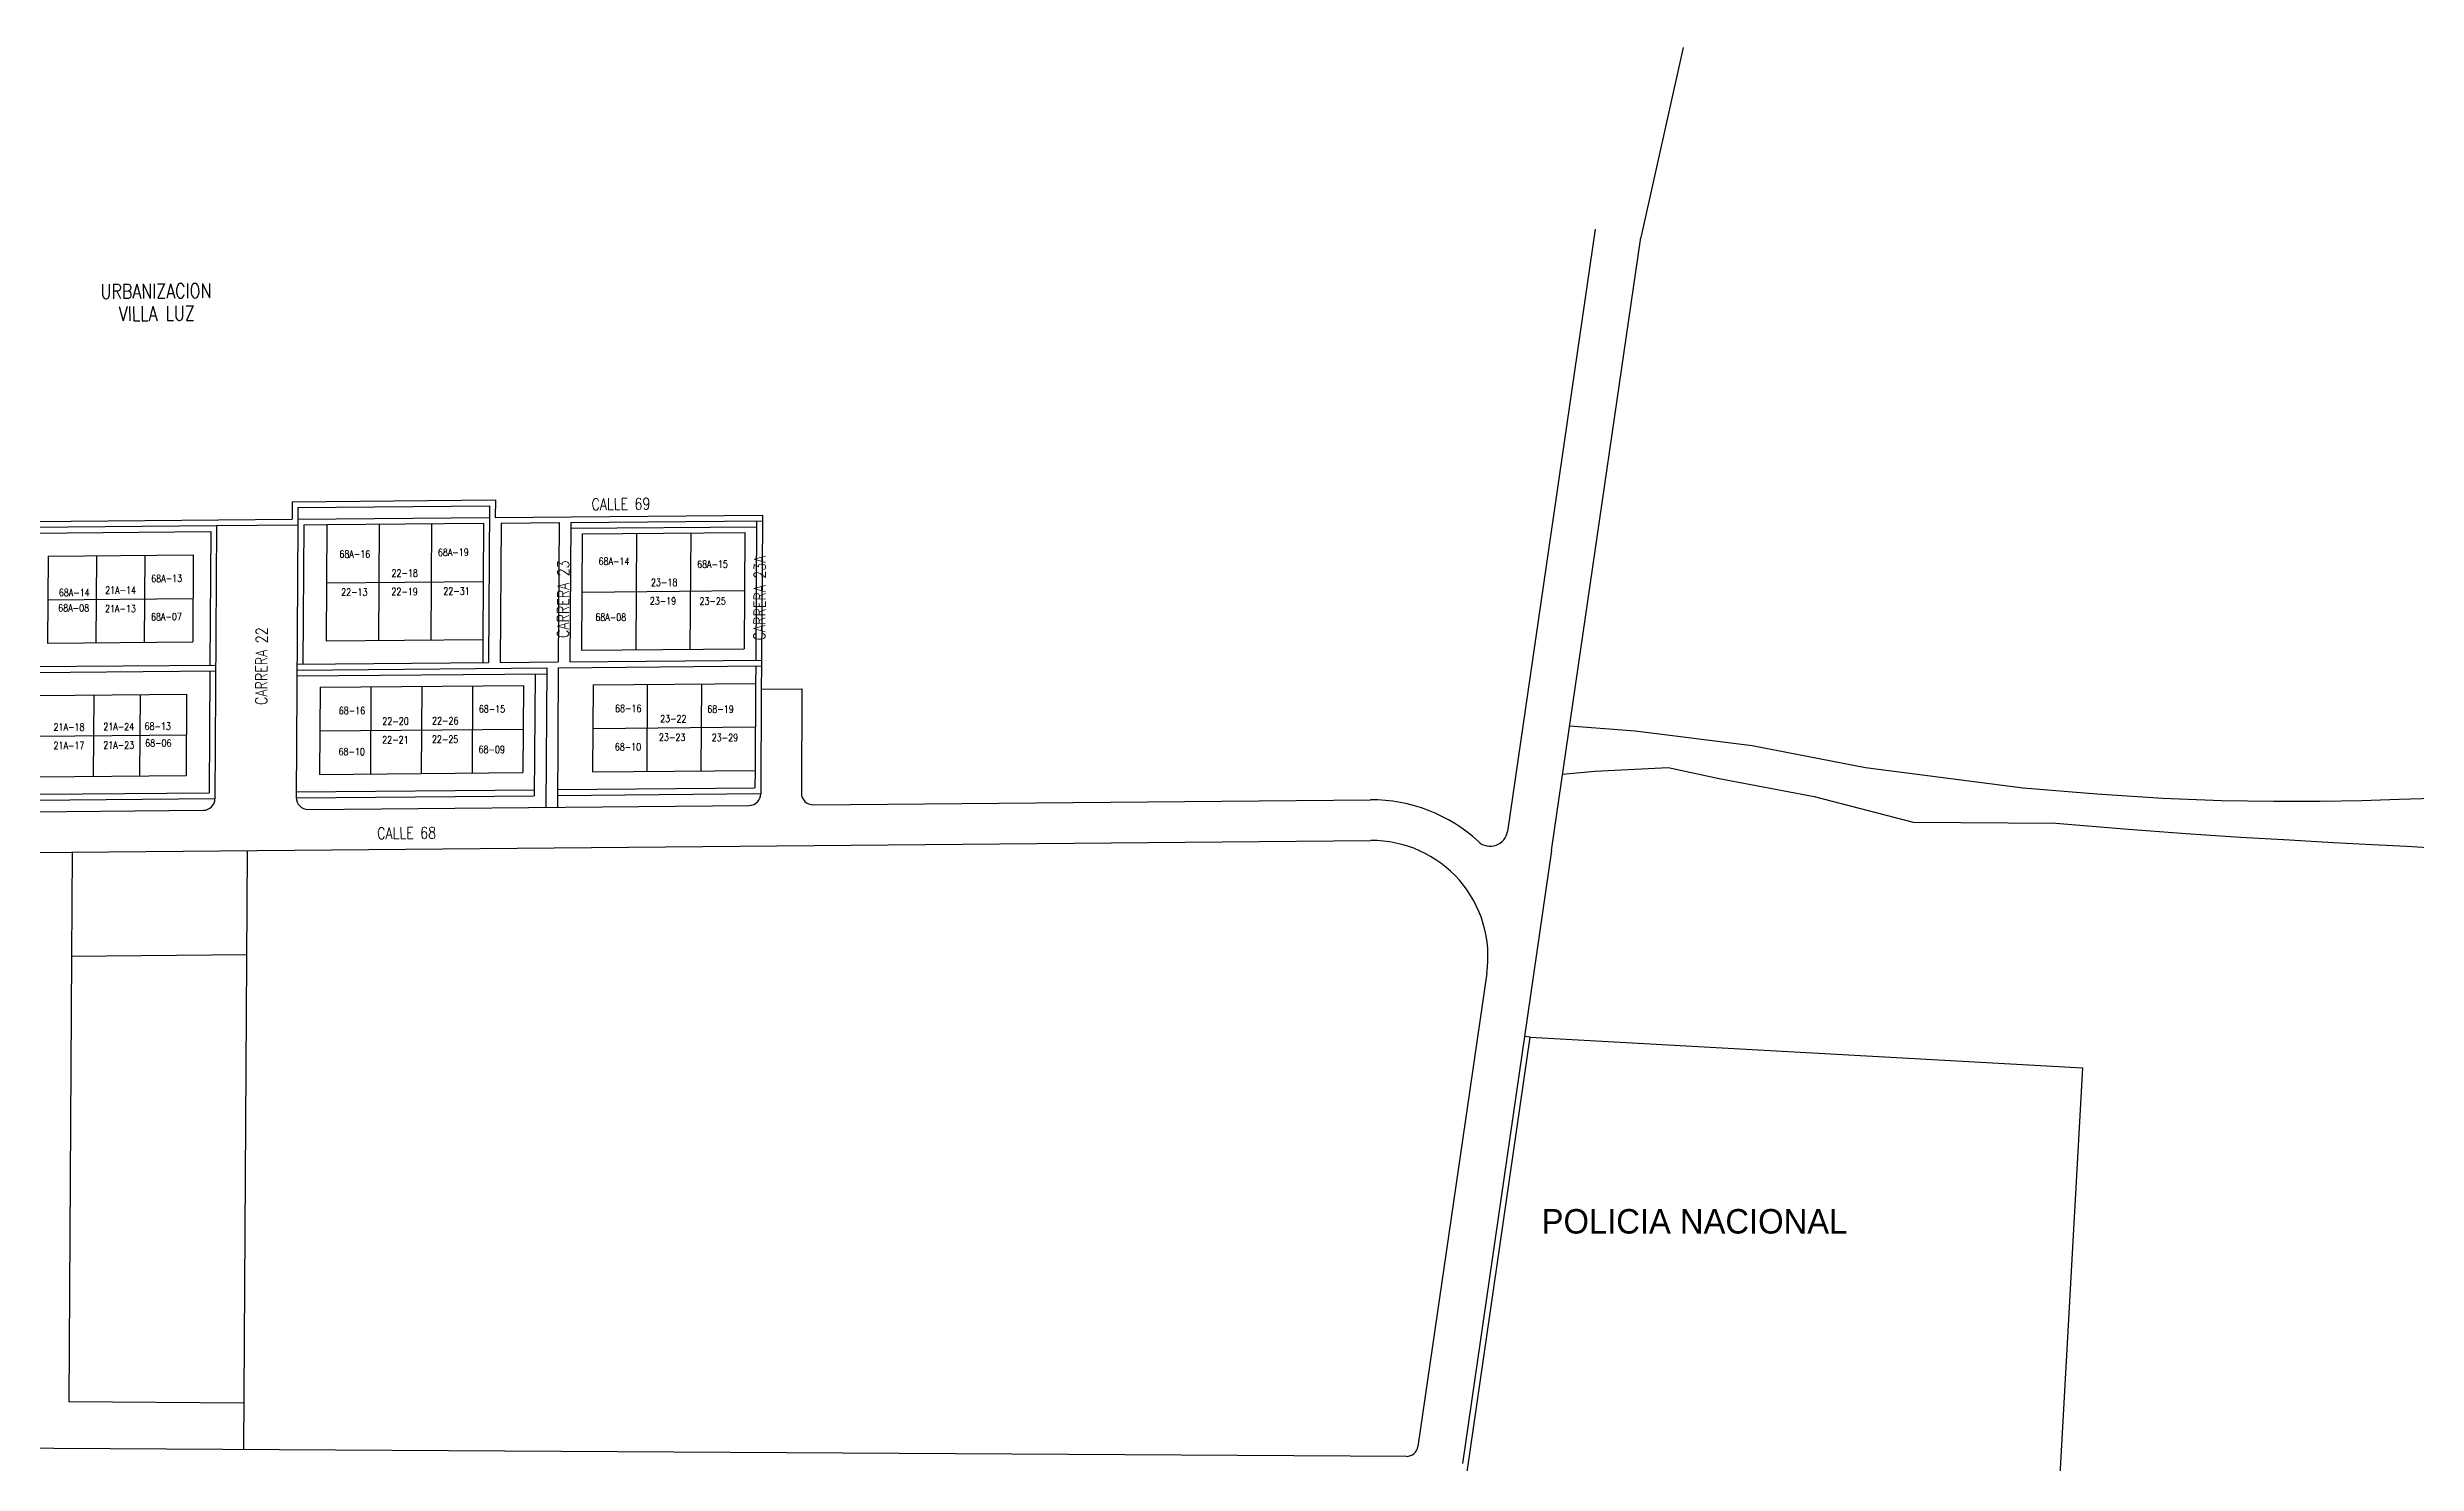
# Model space of a CAD drawing. Header units: millimetres. Extents: x 1022434 to 1024646, y 1272610 to 1274311.
# Drawn here: x 1023908.8 to 1024316.9, y 1274058 to 1274301.9 of the extents above; entities that cross this region are included whole.
import ezdxf

# ---------------------------------------------------------------- set-up
doc = ezdxf.new("R2010")
doc.units = ezdxf.units.MM
doc.header["$MEASUREMENT"] = 0
doc.layers.add('CAB_RG11', color=5, linetype='Continuous', lineweight=30)
doc.layers.add('NOMENCLATURA', color=23, linetype='Continuous', lineweight=0)
for name, color, linetype in [('Nombre_Barrios', 7, 'Continuous'), ('NOMEN', 251, 'Continuous'), ('PLANIMETRIA', 8, 'Continuous')]:
    doc.layers.add(name, color=color, linetype=linetype)
doc.styles.add('BARRIO', font='simplex.shx', dxfattribs={"width": 0.8, "height": 2.5})
doc.styles.add('CALLE', font='simplex.shx', dxfattribs={"width": 0.8, "height": 2})
doc.styles.add('NOMEN', font='simplex.shx', dxfattribs={"width": 0.8, "height": 1.25})

msp = doc.modelspace()

# ---------------------------------------------------------------- linework, layer by layer
at = {"layer": 'PLANIMETRIA', "linetype": 'Continuous'}
for p, q in [((1024190.55, 1274301.93), (1024183.24, 1274269.17)), ((1024175.36, 1274270.62), (1024160.27, 1274166.88)), ((1023950.94, 1274223.65), (1023950.93, 1274220.65)), ((1023950.94, 1274223.65), (1023985.95, 1274223.96)), ((1023951.94, 1274222.66), (1023951.92, 1274219.66)), ((1023951.94, 1274222.66), (1023984.94, 1274222.95)), ((1023984.94, 1274222.95), (1023984.78, 1274195.95)), ((1023985.95, 1274223.96), (1023985.93, 1274220.96)), ((1023871.92, 1274219.95), (1023950.93, 1274220.65)), ((1023905.91, 1274218.25), (1023936.91, 1274218.53)), ((1023905.92, 1274219.25), (1023937.92, 1274219.54)), ((1023936.91, 1274218.53), (1023936.78, 1274195.53)), ((1023937.92, 1274219.54), (1023937.64, 1274172.5)), ((1023937.92, 1274219.54), (1023951.92, 1274219.66)), ((1023951.92, 1274219.66), (1023951.64, 1274172.69)), ((1023951.93, 1274220.66), (1023984.93, 1274220.95)), ((1023952.92, 1274219.67), (1023952.78, 1274195.67)), ((1023952.92, 1274219.67), (1023956.92, 1274219.71)), ((1023956.92, 1274219.71), (1023956.8, 1274199.7)), ((1023956.92, 1274219.71), (1023983.92, 1274219.95)), ((1023965.92, 1274219.79), (1023965.8, 1274199.78)), ((1023974.92, 1274219.87), (1023974.8, 1274199.86)), ((1023983.92, 1274219.95), (1023983.8, 1274199.94)), ((1023985.93, 1274220.96), (1024031.93, 1274221.37)), ((1023986.92, 1274219.97), (1023986.78, 1274195.97)), ((1023986.92, 1274219.97), (1023996.92, 1274220.06)), ((1023996.92, 1274220.06), (1023996.78, 1274196.06)), ((1023998.92, 1274220.08), (1023998.78, 1274196.08)), ((1023998.92, 1274220.08), (1024031.93, 1274220.37)), ((1023998.92, 1274219.08), (1024030.92, 1274219.36)), ((1024000.91, 1274218.1), (1024000.79, 1274198.09)), ((1024000.91, 1274218.1), (1024028.91, 1274218.34)), ((1024010.25, 1274218.18), (1024010.13, 1274198.18)), ((1024019.58, 1274218.26), (1024019.46, 1274198.26)), ((1024028.91, 1274218.34), (1024028.8, 1274198.34)), ((1024030.93, 1274220.36), (1024030.78, 1274196.38)), ((1024031.93, 1274220.37), (1024031.78, 1274196.37)), ((1024031.93, 1274221.37), (1024031.93, 1274220.37)), ((1023908.89, 1274214.28), (1023908.8, 1274199.28)), ((1023908.89, 1274214.28), (1023933.89, 1274214.5)), ((1023917.22, 1274214.35), (1023917.13, 1274199.35)), ((1023925.55, 1274214.43), (1023925.46, 1274199.43)), ((1023933.89, 1274214.5), (1023933.8, 1274199.5)), ((1023956.86, 1274209.7), (1023983.86, 1274209.94)), ((1023908.84, 1274206.78), (1023933.85, 1274207)), ((1024000.85, 1274208.1), (1024028.85, 1274208.34)), ((1023908.8, 1274199.28), (1023933.8, 1274199.5)), ((1023956.8, 1274199.7), (1023983.8, 1274199.94)), ((1023983.8, 1274199.94), (1023983.78, 1274195.94)), ((1024000.79, 1274198.09), (1024028.8, 1274198.34)), ((1023897.77, 1274194.18), (1023937.77, 1274194.53)), ((1023905.77, 1274195.25), (1023937.78, 1274195.53)), ((1023936.77, 1274194.53), (1023936.65, 1274173.52)), ((1023951.75, 1274193.66), (1023994.77, 1274194.04)), ((1023951.77, 1274194.66), (1023994.78, 1274195.04)), ((1023951.78, 1274195.66), (1023984.78, 1274195.95)), ((1023986.78, 1274195.97), (1023996.78, 1274196.06)), ((1023992.77, 1274194.02), (1023992.64, 1274173.02)), ((1023994.78, 1274195.04), (1023994.63, 1274171.04)), ((1023996.78, 1274195.06), (1023996.63, 1274171.06)), ((1023996.78, 1274195.06), (1024031.78, 1274195.37)), ((1023998.78, 1274196.08), (1024031.78, 1274196.37)), ((1024030.78, 1274195.36), (1024030.76, 1274192.36)), ((1024031.78, 1274195.37), (1024031.75, 1274191.37)), ((1024031.78, 1274196.37), (1024031.78, 1274195.37)), ((1023900.74, 1274190.21), (1023932.75, 1274190.49)), ((1023916.75, 1274190.35), (1023916.66, 1274176.35)), ((1023924.75, 1274190.42), (1023924.66, 1274176.42)), ((1023932.75, 1274190.49), (1023932.66, 1274176.49)), ((1023955.75, 1274191.69), (1023955.67, 1274176.69)), ((1023955.75, 1274191.69), (1023990.76, 1274192)), ((1023964.51, 1274191.77), (1023964.42, 1274176.77)), ((1023973.26, 1274191.85), (1023973.17, 1274176.85)), ((1023982.01, 1274191.93), (1023981.92, 1274176.93)), ((1023990.76, 1274192), (1023990.67, 1274177)), ((1024002.76, 1274192.11), (1024002.67, 1274177.11)), ((1024002.76, 1274192.11), (1024030.76, 1274192.36)), ((1024012.09, 1274192.19), (1024012, 1274177.19)), ((1024021.43, 1274192.28), (1024021.34, 1274177.28)), ((1024030.76, 1274192.36), (1024030.67, 1274177.36)), ((1024031.75, 1274191.37), (1024031.65, 1274173.34)), ((1024031.75, 1274191.37), (1024038.75, 1274191.43)), ((1024038.75, 1274191.43), (1024038.65, 1274173.46)), ((1024002.71, 1274184.61), (1024030.72, 1274184.86)), ((1023900.7, 1274183.2), (1023932.71, 1274183.49)), ((1023955.71, 1274184.19), (1023990.71, 1274184.5)), ((1023955.67, 1274176.69), (1023990.67, 1274177)), ((1024002.67, 1274177.11), (1024030.67, 1274177.36)), ((1024030.67, 1274177.36), (1024030.65, 1274174.36)), ((1023897.64, 1274173.18), (1023936.65, 1274173.52)), ((1023900.66, 1274176.2), (1023932.66, 1274176.49)), ((1023951.64, 1274172.66), (1023992.64, 1274173.02)), ((1023951.65, 1274173.66), (1023992.65, 1274174.02)), ((1023996.64, 1274173.06), (1024031.65, 1274173.37)), ((1023996.65, 1274174.06), (1024030.65, 1274174.36)), ((1023804.53, 1274169.35), (1023935.66, 1274170.51)), ((1023897.64, 1274172.18), (1023937.64, 1274172.53)), ((1023953.66, 1274170.67), (1024029.66, 1274171.35)), ((1024040.67, 1274171.45), (1024136.68, 1274172.3)), ((1023805.11, 1274162.36), (1024136.74, 1274165.3)), ((1023913.06, 1274163.31), (1023912.95, 1274145.38)), ((1023943.16, 1274163.58), (1023942.55, 1274060.4)), ((1024167.87, 1274163.57), (1024152.5, 1274057.96)), ((1023912.95, 1274145.38), (1023912.49, 1274068.58)), ((1023912.95, 1274145.38), (1023943.05, 1274145.64)), ((1024156.71, 1274142.42), (1024144.85, 1274060.92)), ((1024164.21, 1274131.44), (1024163.21, 1274131.53)), ((1023942.59, 1274068.4), (1023912.49, 1274068.58)), ((1024142.86, 1274059.21), (1023810.55, 1274061.18))]:
    msp.add_line(p, q, dxfattribs=at)
for points in [[(1024167.87, 1274163.57), (1024168.33, 1274166.72), (1024183.24, 1274269.17)], [(1024171, 1274185.08), (1024182.26, 1274184.19), (1024202.42, 1274181.67), (1024221.94, 1274177.89), (1024249.1, 1274174.4), (1024261.81, 1274173.32), (1024273.15, 1274172.61), (1024283.25, 1274172.21), (1024292.25, 1274172.05), (1024300.26, 1274172.08), (1024307.43, 1274172.22), (1024313.87, 1274172.41), (1024319.74, 1274172.59)], [(1024169.78, 1274176.71), (1024175.33, 1274177.26), (1024187.93, 1274177.89), (1024196.75, 1274176.01), (1024213.12, 1274172.86), (1024230.13, 1274168.45), (1024254.7, 1274168.28), (1024266.52, 1274167.32), (1024277.1, 1274166.53), (1024286.55, 1274165.9), (1024294.98, 1274165.39), (1024302.49, 1274164.97), (1024309.19, 1274164.61), (1024315.2, 1274164.3), (1024320.62, 1274163.99)]]:
    msp.add_lwpolyline(points, dxfattribs=at)
msp.add_lwpolyline([(1024161.23, 1274056.1), (1024153.31, 1274056.54), (1024164.21, 1274131.44), (1024259.33, 1274126.16), (1024255.15, 1274050.88), (1024161.23, 1274056.1)], close=True, dxfattribs=at)
for centre, radius, start, end in [((1023953.64, 1274172.67), 2, 179.6594, 270.5087), ((1024029.65, 1274173.35), 2, 270.5087, 359.6594), ((1024040.65, 1274173.45), 2, 179.6594, 270.5087), ((1023935.64, 1274172.51), 2, 270.5087, 359.6594), ((1024136.92, 1274145.3), 27, 47.2028, 90.5087), ((1024136.92, 1274145.3), 20, 351.7209, 90.5087), ((1024157.3, 1274167.31), 3, 227.2028, 351.7209), ((1024142.87, 1274061.21), 2, 269.6594, 351.7209)]:
    msp.add_arc(centre, radius, start, end, dxfattribs=at)

# ---------------------------------------------------------------- texts
at = {"layer": 'CAB_RG11', "insert": (1024166.16, 1274101.81), "char_height": 4.2171, "width": 217.7875, "attachment_point": 1}
msp.add_mtext('{\\C0;POLICIA NACIONAL}', dxfattribs=at)
at = {"layer": 'Nombre_Barrios', "linetype": 'Continuous', "style": 'BARRIO', "width": 0.8}
for s, p in [('URBANIZACION', (1023917.93, 1274258.61)), ('VILLA LUZ', (1023921.07, 1274254.79))]:
    msp.add_text(s, height=2.5, rotation=0.5087, dxfattribs=at).set_placement(p)
at = {"layer": 'NOMEN', "linetype": 'Continuous', "style": 'NOMEN', "width": 0.8}
for s, rotation, p in [('68A-16', 359.8728, (1023959.07, 1274214.02)), ('68A-19', 0.5087, (1023976.04, 1274214.3)), ('68A-14', 359.8728, (1024003.71, 1274212.78)), ('68A-15', 0.5087, (1024020.69, 1274212.25)), ('68A-13', 0.5087, (1023926.67, 1274209.79)), ('22-18', 359.8728, (1023968.05, 1274210.75)), ('23-18', 359.8728, (1024012.74, 1274209.14)), ('68A-08', 359.8728, (1023910.64, 1274204.74)), ('68A-14', 359.8728, (1023910.74, 1274207.39)), ('21A-13', 359.8728, (1023918.71, 1274204.62)), ('21A-14', 359.8728, (1023918.72, 1274207.81)), ('22-13', 359.8728, (1023959.37, 1274207.48)), ('22-19', 359.8728, (1023968.03, 1274207.56)), ('22-31', 359.8728, (1023976.97, 1274207.64)), ('23-19', 359.8728, (1024012.54, 1274205.95)), ('23-25', 0.5087, (1024021.1, 1274205.9)), ('68A-07', 0.5087, (1023926.63, 1274203.2)), ('68A-08', 359.8728, (1024003.16, 1274203.15)), ('21A-18', 359.8728, (1023909.84, 1274184.23)), ('21A-24', 359.8728, (1023918.41, 1274184.3)), ('68-13', 359.8728, (1023925.51, 1274184.36)), ('68-16', 359.8728, (1023958.96, 1274187.06)), ('22-20', 359.8728, (1023966.46, 1274185.23)), ('22-26', 359.8728, (1023975.03, 1274185.31)), ('68-15', 359.8728, (1023983.08, 1274187.34)), ('68-16', 359.8728, (1024006.55, 1274187.43)), ('23-22', 359.8728, (1024014.32, 1274185.66)), ('68-19', 359.8728, (1024022.45, 1274187.31)), ('21A-17', 359.8728, (1023909.83, 1274181.04)), ('21A-23', 359.8728, (1023918.4, 1274181.11)), ('68-06', 359.8728, (1023925.61, 1274181.48)), ('68-10', 359.8728, (1023958.92, 1274179.98)), ('22-21', 359.8728, (1023966.45, 1274182.04)), ('22-25', 359.8728, (1023975.01, 1274182.12)), ('68-09', 359.8728, (1023983.04, 1274180.36)), ('68-10', 359.8728, (1024006.51, 1274180.81)), ('23-23', 359.8728, (1024014.12, 1274182.46)), ('23-29', 359.8728, (1024023.2, 1274182.41))]:
    msp.add_text(s, height=1.25, rotation=rotation, dxfattribs=at).set_placement(p)
at = {"layer": 'NOMENCLATURA', "linetype": 'Continuous', "style": 'CALLE', "width": 0.8}
for s, rotation, p in [('CALLE 69', 0.5087, (1024002.5, 1274222.22)), ('CARRERA 23A', 89.6594, (1024032.41, 1274199.76)), ('CARRERA 23', 89.6594, (1023998.58, 1274200.17)), ('CARRERA 22', 89.6594, (1023946.6, 1274188.63)), ('CALLE 68', 0.5087, (1023965.58, 1274165.54))]:
    msp.add_text(s, height=2, rotation=rotation, dxfattribs=at).set_placement(p)

doc.saveas('drawing.dxf')
